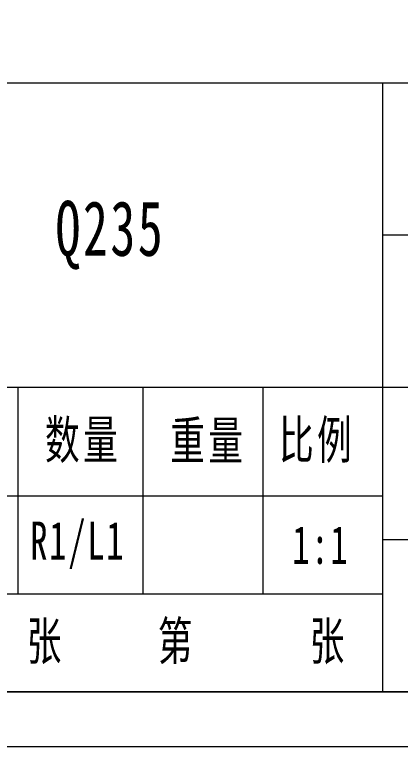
# Model space of a CAD drawing. Header units: millimetres. Extents: x -15766 to 80009, y -9701 to 15159.
# Drawn here: x 5513.3 to 5548.8, y 13253.7 to 13321 of the extents above; entities that cross this region are included whole.
import ezdxf

# ---------------------------------------------------------------- set-up
doc = ezdxf.new("R2010")
doc.units = ezdxf.units.MM
for name, color, linetype, lineweight in [('AM_VIS', 7, 'Continuous', 18), ('CDRAFT0', 7, 'Continuous', 18), ('尺寸线层', 3, 'Continuous', 18), ('粗实线层_1', 7, 'Continuous', 15), ('细实线层', 7, 'Continuous', 18)]:
    doc.layers.add(name, color=color, linetype=linetype, lineweight=lineweight)
doc.styles.add('标准', font='', dxfattribs={"width": 0.667})
doc.styles.get('标准').set_extended_font_data('宋体')

# ---------------------------------------------------------------- blocks, each defined once
blk = doc.blocks.new('*X615')
at = {"layer": 'CDRAFT0'}
blk.add_lwpolyline([(0, 0), (210, 0), (210, 297), (0, 297), (0, 0)], dxfattribs=at)
at = {"layer": '粗实线层_1'}
blk.add_line((25, 5), (205, 5), dxfattribs=at)

msp = doc.modelspace()

# ---------------------------------------------------------------- linework, layer by layer
at = {"layer": '粗实线层_1'}
for p, q in [((5597.12964, 13314.73384), (5417.12964, 13314.73384)), ((5547.12964, 13314.73384), (5547.12964, 13258.73384)), ((5597.12964, 13300.73384), (5547.12964, 13300.73384)), ((5547.12964, 13286.73384), (5417.12964, 13286.73384)), ((5513.62964, 13286.73384), (5513.62964, 13267.73384)), ((5525.12964, 13286.73384), (5525.12964, 13267.73384)), ((5536.12964, 13286.73384), (5536.12964, 13267.73384)), ((5597.12964, 13286.73384), (5547.12964, 13286.73384)), ((5597.12964, 13272.73384), (5547.12964, 13272.73384)), ((5547.12964, 13267.73384), (5497.12964, 13267.73384)), ((5597.12964, 13258.73384), (5417.12964, 13258.73384))]:
    msp.add_line(p, q, dxfattribs=at)
at = {"layer": '细实线层'}
msp.add_line((5547.12964, 13276.73384), (5497.12964, 13276.73384), dxfattribs=at)

# ---------------------------------------------------------------- block references
at = {"layer": 'AM_VIS'}
msp.add_blockref('*X615', (5392.12964, 13253.73384), dxfattribs=at)

# ---------------------------------------------------------------- texts
at = {"layer": '尺寸线层', "attachment_point": 5, "line_spacing_factor": 1.15057, "style": '标准'}
for s, insert, char_height, width in [('{\\T1.1;Q235}', (5522.12964, 13300.73384), 5.0503058, 29.4580043), ('\\T1.1;数量', (5519.62964, 13281.73384), 3.5, 22), ('\\T1.1;重量', (5531.12964, 13281.73384), 3.5, 22), ('\\T1.1;比例', (5541.12964, 13281.73384), 3.5, 22), ('{\\T1.1;R1/L1}', (5519.12964, 13272.23384), 3.5, 11), ('\\T1.1;1:1', (5541.46445, 13272.23384), 3.5, 10.6696195), ('\\T1.1;张', (5516.20098, 13263.23384), 3.5, 8), ('\\T1.1;第', (5528.23988, 13263.23384), 3.5, 8), ('\\T1.1;张', (5542.20098, 13263.23384), 3.5, 8)]:
    msp.add_mtext(s, dxfattribs=dict(at, insert=insert, char_height=char_height, width=width))

doc.saveas('drawing.dxf')
